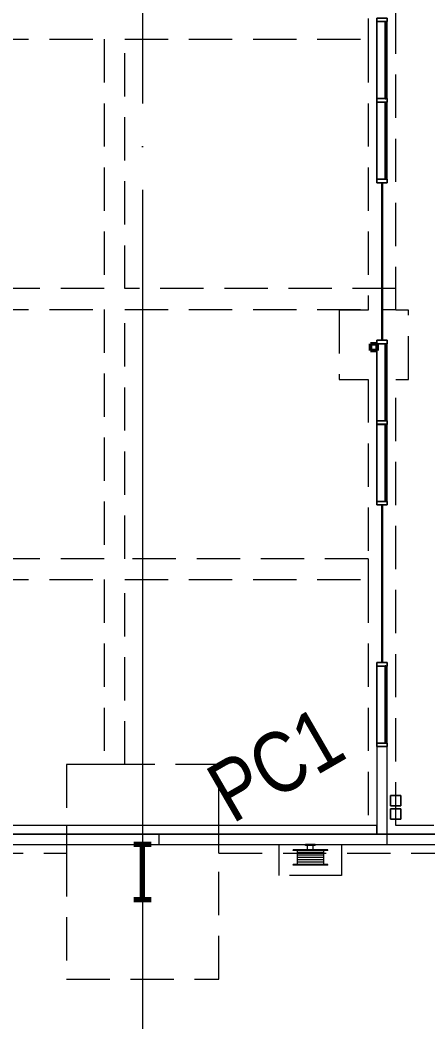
# Model space of a CAD drawing. Header units: millimetres. Extents: x 1606 to 301010, y -5142 to 244250.
# Drawn here: x 118914 to 124799, y 212738 to 227203 of the extents above; entities that cross this region are included whole.
import ezdxf

# ---------------------------------------------------------------- set-up
doc = ezdxf.new("R2010")
doc.units = ezdxf.units.MM
for name, pattern in [('_SGE_Grid Line', [16250, 15000, -625, 0, -625]), ('_SGE_Hidden', [925, 625, -300]), ('Dash', [1250, 750, -500])]:
    doc.linetypes.add(name, pattern=pattern)
for name, color, linetype, lineweight in [('0-1', 7, 'Continuous', 5), ('A-GLAZ-CURT-1', 253, 'Continuous', 9), ('A-GLAZ-CWMG-1', 253, 'Continuous', 9), ('A-WALL-1', 253, 'Continuous', 9), ('A-WALL-2', 113, 'Continuous', 20), ('I-WALL-1', 253, 'Continuous', 9), ('P-SANR-FIXT-1', 253, 'Continuous', 9), ('P-SANR-FIXT-HDLN-1', 253, 'Dash', 9), ('S-BEAM-1', 7, '_SGE_Hidden', 18), ('S-BEAM-HDLN-1', 7, '_SGE_Hidden', 18), ('S-COLS', 52, 'Continuous', 18), ('S-COLS-1', 52, 'Continuous', 70), ('S-COLS-IDEN-1', 171, 'Continuous', 35), ('S-COLS-SYMB', 171, 'Continuous', 50), ('S-FNDN-1', 32, '_SGE_Hidden', 18), ('S-GRID-1', 1, '_SGE_Grid Line', 13)]:
    doc.layers.add(name, color=color, linetype=linetype, lineweight=lineweight)
doc.styles.add('Arial Narrow_3', font='ARIALN.TTF', dxfattribs={"height": 875})

# ---------------------------------------------------------------- blocks, each defined once
blk = doc.blocks.new('WYA_CP_Glazing Panel - CP_Front Face Glazing_150 Frame_GL1-8840691-WAREHOUSE SLAB PLAN')
at = {"layer": 'A-GLAZ-CURT-1'}
for p, q in [((557, 55), (-557, 55)), ((-557, 55), (-557, 45)), ((-557, 45), (-557, 55)), ((-557, 55), (557, 55)), ((-557, 45), (557, 45)), ((557, 45), (-557, 45)), ((557, 45), (557, 55)), ((557, 55), (557, 45))]:
    blk.add_line(p, q, dxfattribs=at)
blk = doc.blocks.new('WYA_CP_Glazing Panel - CP_Center Glazing_GL1-8840692-WAREHOUSE SLAB PLAN')
at = {"layer": 'A-GLAZ-CURT-1'}
for p, q in [((1138, 5), (-1138, 5)), ((-1138, 5), (-1138, -5)), ((-1138, -5), (-1138, 5)), ((-1138, 5), (1138, 5)), ((1138, -5), (1138, 5)), ((1138, 5), (1138, -5)), ((-1138, -5), (1138, -5)), ((1138, -5), (-1138, -5))]:
    blk.add_line(p, q, dxfattribs=at)
blk = doc.blocks.new('Rectangular Mullion - 150 x 50mm_Aluminium-V15-WAREHOUSE SLAB PLAN')
at = {"layer": 'A-GLAZ-CWMG-1'}
for p, q in [((93835, 227181), (93955, 227181)), ((93955, 227181), (93835, 227181)), ((93835, 227181), (93835, 226068)), ((93835, 226068), (93835, 227181)), ((93955, 227181), (93965, 227181)), ((93965, 227181), (93955, 227181)), ((93965, 227181), (93985, 227181)), ((93985, 227181), (93965, 227181)), ((93985, 226068), (93985, 227181)), ((93985, 226068), (93985, 227181)), ((93835, 226068), (93955, 226068)), ((93955, 226068), (93835, 226068)), ((93955, 226068), (93965, 226068)), ((93965, 226068), (93955, 226068)), ((93965, 226068), (93985, 226068)), ((93985, 226068), (93965, 226068))]:
    blk.add_line(p, q, dxfattribs=at)
blk = doc.blocks.new('Rectangular Mullion - 150 x 50mm_Aluminium-V16-WAREHOUSE SLAB PLAN')
at = {"layer": 'A-GLAZ-CWMG-1'}
for p, q in [((93835, 222529), (93955, 222529)), ((93955, 222529), (93835, 222529)), ((93835, 222529), (93835, 221415)), ((93835, 221415), (93835, 222529)), ((93955, 222529), (93965, 222529)), ((93965, 222529), (93955, 222529)), ((93965, 222529), (93985, 222529)), ((93985, 222529), (93965, 222529)), ((93985, 221415), (93985, 222529)), ((93985, 221415), (93985, 222529)), ((93835, 221415), (93955, 221415)), ((93955, 221415), (93835, 221415)), ((93955, 221415), (93965, 221415)), ((93965, 221415), (93955, 221415)), ((93965, 221415), (93985, 221415)), ((93985, 221415), (93965, 221415))]:
    blk.add_line(p, q, dxfattribs=at)
blk = doc.blocks.new('Rectangular Mullion - 150 x 50mm_Aluminium-V17-WAREHOUSE SLAB PLAN')
at = {"layer": 'A-GLAZ-CWMG-1'}
for p, q in [((93835, 217876), (93955, 217876)), ((93955, 217876), (93835, 217876)), ((93835, 217876), (93835, 216763)), ((93835, 216763), (93835, 217876)), ((93955, 217876), (93965, 217876)), ((93965, 217876), (93955, 217876)), ((93965, 217876), (93985, 217876)), ((93985, 217876), (93965, 217876)), ((93985, 216763), (93985, 217876)), ((93985, 216763), (93985, 217876)), ((93835, 216763), (93955, 216763)), ((93955, 216763), (93835, 216763)), ((93955, 216763), (93965, 216763)), ((93965, 216763), (93955, 216763)), ((93965, 216763), (93985, 216763)), ((93985, 216763), (93965, 216763))]:
    blk.add_line(p, q, dxfattribs=at)
blk = doc.blocks.new('Rectangular Mullion - 150 x 50mm_Aluminium-8840972-WAREHOUSE SLAB PLAN')
at = {"layer": 'A-GLAZ-CWMG-1'}
for p, q in [((-50, 75), (0, 75)), ((-50, -75), (-50, 75)), ((0, 75), (-50, 75)), ((-50, 75), (-50, -45)), ((0, 75), (0, -75)), ((0, -75), (0, 75)), ((-50, -45), (-50, -55)), ((-50, -55), (-50, -75)), ((0, -75), (-50, -75)), ((-50, -75), (0, -75))]:
    blk.add_line(p, q, dxfattribs=at)
blk = doc.blocks.new('Rectangular Mullion - 150 x 50mm_Aluminium-V19-WAREHOUSE SLAB PLAN')
at = {"layer": 'A-GLAZ-CWMG-1'}
for p, q in [((-25, 75), (25, 75)), ((-25, -75), (-25, 75)), ((25, 75), (-25, 75)), ((-25, 75), (-25, 5)), ((-25, 5), (-25, -5)), ((25, 75), (25, -75)), ((25, -45), (25, 75)), ((-25, -5), (-25, -75)), ((25, -75), (-25, -75)), ((-25, -75), (25, -75)), ((25, -55), (25, -45)), ((25, -75), (25, -55))]:
    blk.add_line(p, q, dxfattribs=at)
blk = doc.blocks.new('Rectangular Mullion - 150 x 50mm_Aluminium-8362394-WAREHOUSE SLAB PLAN')
at = {"layer": 'A-GLAZ-CWMG-1'}
for p, q in [((-25, 75), (25, 75)), ((-25, -75), (-25, 75)), ((25, 75), (-25, 75)), ((-25, 75), (-25, -45)), ((25, 75), (25, -75)), ((25, -45), (25, 75)), ((-25, -45), (-25, -55)), ((-25, -55), (-25, -75)), ((25, -75), (-25, -75)), ((-25, -75), (25, -75)), ((25, -55), (25, -45)), ((25, -75), (25, -55))]:
    blk.add_line(p, q, dxfattribs=at)
blk = doc.blocks.new('Rectangular Mullion - 150 x 50mm_Aluminium-V18-WAREHOUSE SLAB PLAN')
at = {"layer": 'A-GLAZ-CWMG-1'}
for p, q in [((-25, 75), (25, 75)), ((-25, -75), (-25, 75)), ((25, 75), (-25, 75)), ((-25, 75), (-25, -45)), ((25, 75), (25, -75)), ((25, 5), (25, 75)), ((25, -5), (25, 5)), ((-25, -45), (-25, -55)), ((-25, -55), (-25, -75)), ((25, -75), (-25, -75)), ((-25, -75), (25, -75)), ((25, -75), (25, -5))]:
    blk.add_line(p, q, dxfattribs=at)
blk = doc.blocks.new('Rectangular Mullion - 150 x 50mm_Aluminium-V20-WAREHOUSE SLAB PLAN')
at = {"layer": 'A-GLAZ-CWMG-1'}
for p, q in [((-25, 75), (25, 75)), ((-25, -75), (-25, 75)), ((25, 75), (-25, 75)), ((-25, 75), (-25, -45)), ((25, 75), (25, -75)), ((25, -75), (25, 75)), ((-25, -45), (-25, -55)), ((-25, -55), (-25, -75)), ((25, -75), (-25, -75)), ((-25, -75), (25, -75))]:
    blk.add_line(p, q, dxfattribs=at)
blk = doc.blocks.new('SE_FHR-floor based - SE_FHR-floor based-8309260-WAREHOUSE SLAB PLAN')
at = {"layer": 'P-SANR-FIXT-1'}
for p, q in [((-250, 300), (-250, 290)), ((-250, 300), (250, 300)), ((-250, 290), (250, 290)), ((-189, 85), (-189, 290)), ((189, 85), (189, 290)), ((250, 300), (250, 290)), ((-189, 257.5), (189, 257.5)), ((-189, 222.5), (189, 222.5)), ((-189, 187.5), (189, 187.5)), ((-189, 152.5), (189, 152.5)), ((-250, 85), (-250, 75)), ((-250, 85), (250, 85)), ((-250, 75), (250, 75)), ((-189, 117.5), (189, 117.5)), ((-70, 15), (-70, 0)), ((-70, 15), (70, 15)), ((-70, 0), (70, 0)), ((-40, 75), (-40, 15)), ((40, 75), (40, 15)), ((70, 15), (70, 0)), ((250, 85), (250, 75))]:
    blk.add_line(p, q, dxfattribs=at)
at = {"layer": 'P-SANR-FIXT-HDLN-1'}
for p, q in [((-450, 0), (-450, 450)), ((-450, 450), (450, 450)), ((450, 450), (450, 0)), ((450, 0), (-450, 0))]:
    blk.add_line(p, q, dxfattribs=at)
blk = doc.blocks.new('WYA_RO_DP_Square - 150 Sq-8781090-WAREHOUSE SLAB PLAN')
at = {"layer": 'P-SANR-FIXT-1'}
for p, q in [((75, 75), (-75, 75)), ((-75, 75), (-75, -75)), ((-75, -75), (-75, 75)), ((-75, 75), (75, 75)), ((75, -75), (75, 75)), ((75, 75), (75, -75)), ((-75, -75), (75, -75)), ((75, -75), (-75, -75))]:
    blk.add_line(p, q, dxfattribs=at)
blk = doc.blocks.new('23041_Modscape EF_ Central_V22_rvt-1-WAREHOUSE SLAB PLAN')
at = {"layer": 'A-WALL-1'}
for p, q in [((93985, 216713), (93835, 216713)), ((93835, 216713), (93835, 215450)), ((93835, 216713), (93985, 216713)), ((93835, 216713), (93835, 215575)), ((93985, 215450), (93985, 216713)), ((93985, 215450), (93985, 216713)), ((93835, 215575), (93835, 215450)), ((93835, 215450), (78559, 215450)), ((93835, 215450), (78559, 215450)), ((93985, 215450), (93835, 215450)), ((93985, 215450), (93835, 215450)), ((95485, 215450), (93985, 215450)), ((95485, 215450), (93985, 215450)), ((78559, 215300), (95485, 215300)), ((78559, 215300), (95485, 215300))]:
    blk.add_line(p, q, dxfattribs=at)
at = {"layer": 'I-WALL-1'}
for p, q in [((93835, 215575), (88085, 215575)), ((93835, 215575), (88085, 215575)), ((93835, 215450), (93835, 215575)), ((93835, 215575), (93835, 215450)), ((78559, 215450), (93835, 215450)), ((78559, 215450), (93835, 215450))]:
    blk.add_line(p, q, dxfattribs=at)
at = {"layer": 'A-GLAZ-CURT-1', "rotation": 269.9999999999999}
for name, p in [('WYA_CP_Glazing Panel - CP_Front Face Glazing_150 Frame_GL1-8840691-WAREHOUSE SLAB PLAN', (93910, 226624)), ('WYA_CP_Glazing Panel - CP_Front Face Glazing_150 Frame_GL1-8840691-WAREHOUSE SLAB PLAN', (93910, 225461)), ('WYA_CP_Glazing Panel - CP_Center Glazing_GL1-8840692-WAREHOUSE SLAB PLAN', (93910, 223717)), ('WYA_CP_Glazing Panel - CP_Front Face Glazing_150 Frame_GL1-8840691-WAREHOUSE SLAB PLAN', (93910, 221972)), ('WYA_CP_Glazing Panel - CP_Front Face Glazing_150 Frame_GL1-8840691-WAREHOUSE SLAB PLAN', (93910, 220809)), ('WYA_CP_Glazing Panel - CP_Center Glazing_GL1-8840692-WAREHOUSE SLAB PLAN', (93910, 219064)), ('WYA_CP_Glazing Panel - CP_Front Face Glazing_150 Frame_GL1-8840691-WAREHOUSE SLAB PLAN', (93910, 217320))]:
    blk.add_blockref(name, p, dxfattribs=at)
at = {"layer": 'A-GLAZ-CWMG-1', "extrusion": (0, 0, -1), "rotation": 270.0000000000001}
for name, p in [('Rectangular Mullion - 150 x 50mm_Aluminium-V19-WAREHOUSE SLAB PLAN', (-93910, 227206)), ('Rectangular Mullion - 150 x 50mm_Aluminium-8362394-WAREHOUSE SLAB PLAN', (-93910, 226043)), ('Rectangular Mullion - 150 x 50mm_Aluminium-V18-WAREHOUSE SLAB PLAN', (-93910, 224880)), ('Rectangular Mullion - 150 x 50mm_Aluminium-V19-WAREHOUSE SLAB PLAN', (-93910, 222554)), ('Rectangular Mullion - 150 x 50mm_Aluminium-8362394-WAREHOUSE SLAB PLAN', (-93910, 221390)), ('Rectangular Mullion - 150 x 50mm_Aluminium-V18-WAREHOUSE SLAB PLAN', (-93910, 220227)), ('Rectangular Mullion - 150 x 50mm_Aluminium-V19-WAREHOUSE SLAB PLAN', (-93910, 217901)), ('Rectangular Mullion - 150 x 50mm_Aluminium-8840972-WAREHOUSE SLAB PLAN', (-93910, 216713)), ('Rectangular Mullion - 150 x 50mm_Aluminium-V20-WAREHOUSE SLAB PLAN', (-93910, 216738))]:
    blk.add_blockref(name, p, dxfattribs=at)
at = {"layer": 'A-GLAZ-CWMG-1'}
for name, p in [('Rectangular Mullion - 150 x 50mm_Aluminium-V15-WAREHOUSE SLAB PLAN', (0, 0)), ('Rectangular Mullion - 150 x 50mm_Aluminium-V15-WAREHOUSE SLAB PLAN', (0, -1163)), ('Rectangular Mullion - 150 x 50mm_Aluminium-V16-WAREHOUSE SLAB PLAN', (0, 0)), ('Rectangular Mullion - 150 x 50mm_Aluminium-V15-WAREHOUSE SLAB PLAN', (0, -5815)), ('Rectangular Mullion - 150 x 50mm_Aluminium-V17-WAREHOUSE SLAB PLAN', (0, 0))]:
    blk.add_blockref(name, p, dxfattribs=at)
at = {"layer": 'P-SANR-FIXT-1'}
for p in [(94105, 215931), (94105, 215741)]:
    blk.add_blockref('WYA_RO_DP_Square - 150 Sq-8781090-WAREHOUSE SLAB PLAN', p, dxfattribs=at)
at = {"layer": 'P-SANR-FIXT-1', "rotation": 180}
blk.add_blockref('SE_FHR-floor based - SE_FHR-floor based-8309260-WAREHOUSE SLAB PLAN', (92875, 215300), dxfattribs=at)
blk = doc.blocks.new('SGE_SCL-Column-Steel-WB - PC1 - 800WB122-2211175-WAREHOUSE SLAB PLAN')
at = {"layer": 'S-COLS-1'}
for p, q in [((125, 396), (-125, 396)), ((0, -396), (0, 396)), ((-125, -396), (125, -396))]:
    blk.add_line(p, q, dxfattribs=at)
blk = doc.blocks.new('SGE_SCL-Column-Steel-SHS - OC1 - 100x6_0 SHS-2341633-WAREHOUSE SLAB PLAN')
at = {"layer": 'S-COLS-SYMB'}
for p, q in [((-50, -50), (-50, 50)), ((-50, 50), (50, 50)), ((50, 50), (50, -50)), ((50, -50), (-50, -50))]:
    blk.add_line(p, q, dxfattribs=at)

msp = doc.modelspace()

# ---------------------------------------------------------------- linework, layer by layer
at = {"layer": 'A-WALL-2'}
for p, q in [((184689, 215450), (108787, 215450)), ((120919, 215300), (120919, 215450)), ((124213, 215300), (124213, 215450)), ((108787, 215300), (184689, 215300))]:
    msp.add_line(p, q, dxfattribs=at)
at = {"layer": 'S-BEAM-1'}
for p, q in [((124338, 223015), (124338, 230195)), ((116563, 226925), (120126, 226925)), ((120126, 226925), (120126, 223325)), ((120426, 223325), (120426, 226925)), ((120426, 226925), (123938, 226925)), ((123938, 226925), (123938, 223015)), ((120126, 223325), (116563, 223325)), ((124338, 223325), (120426, 223325)), ((124338, 223025), (124338, 223325)), ((116563, 223025), (120126, 223025)), ((120126, 223025), (120126, 219425)), ((120426, 219425), (120426, 223025)), ((120426, 223025), (124338, 223025)), ((123938, 222015), (123938, 219425)), ((124338, 215575), (124338, 222015)), ((120126, 219425), (116563, 219425)), ((123938, 219425), (120426, 219425)), ((116563, 219125), (120126, 219125)), ((120126, 219125), (120126, 216454)), ((120426, 216454), (120426, 219125)), ((120426, 219125), (123938, 219125)), ((123938, 219125), (123938, 215575)), ((119583, 215575), (116563, 215575)), ((123938, 215575), (121783, 215575)), ((128583, 215575), (124338, 215575)), ((112783, 215175), (119583, 215175)), ((121783, 215175), (128583, 215175))]:
    msp.add_line(p, q, dxfattribs=at)
at = {"layer": 'S-BEAM-HDLN-1'}
for p, q in [((123938, 227225), (123938, 226925)), ((123938, 219425), (123938, 219125)), ((120426, 216454), (120126, 216454)), ((119583, 215575), (119583, 215175)), ((121783, 215175), (121783, 215575))]:
    msp.add_line(p, q, dxfattribs=at)
at = {"layer": 'S-FNDN-1'}
for p, q in [((123938, 223015), (123519, 223015)), ((123519, 223015), (123519, 222015)), ((124519, 223015), (124338, 223015)), ((124519, 222015), (124519, 223015)), ((123519, 222015), (123938, 222015)), ((124338, 222015), (124519, 222015)), ((120126, 216454), (119583, 216454)), ((119583, 216454), (119583, 215575)), ((121783, 216454), (120426, 216454)), ((121783, 215575), (121783, 216454)), ((119583, 215175), (119583, 213354)), ((121783, 213354), (121783, 215175)), ((119583, 213354), (121783, 213354))]:
    msp.add_line(p, q, dxfattribs=at)
at = {"layer": 'S-GRID-1'}
for p, q in [((120683, 241000), (120683, 121161)), ((55494, 215450), (278139, 215450))]:
    msp.add_line(p, q, dxfattribs=at)

# ---------------------------------------------------------------- block references
at = {"layer": '0-1'}
msp.add_blockref('23041_Modscape EF_ Central_V22_rvt-1-WAREHOUSE SLAB PLAN', (30228, 0), dxfattribs=at)
at = {"layer": 'S-COLS'}
msp.add_blockref('SGE_SCL-Column-Steel-SHS - OC1 - 100x6_0 SHS-2341633-WAREHOUSE SLAB PLAN', (124019, 222480), dxfattribs=at)
at = {"layer": 'S-COLS-1'}
msp.add_blockref('SGE_SCL-Column-Steel-WB - PC1 - 800WB122-2211175-WAREHOUSE SLAB PLAN', (120683, 214904), dxfattribs=at)

# ---------------------------------------------------------------- texts
at = {"layer": 'S-COLS-IDEN-1', "insert": (121538, 216349), "char_height": 875, "width": 2385.02, "attachment_point": 1, "rotation": 30, "style": 'Arial Narrow_3'}
msp.add_mtext('PC1', dxfattribs=at)

doc.saveas('drawing.dxf')
